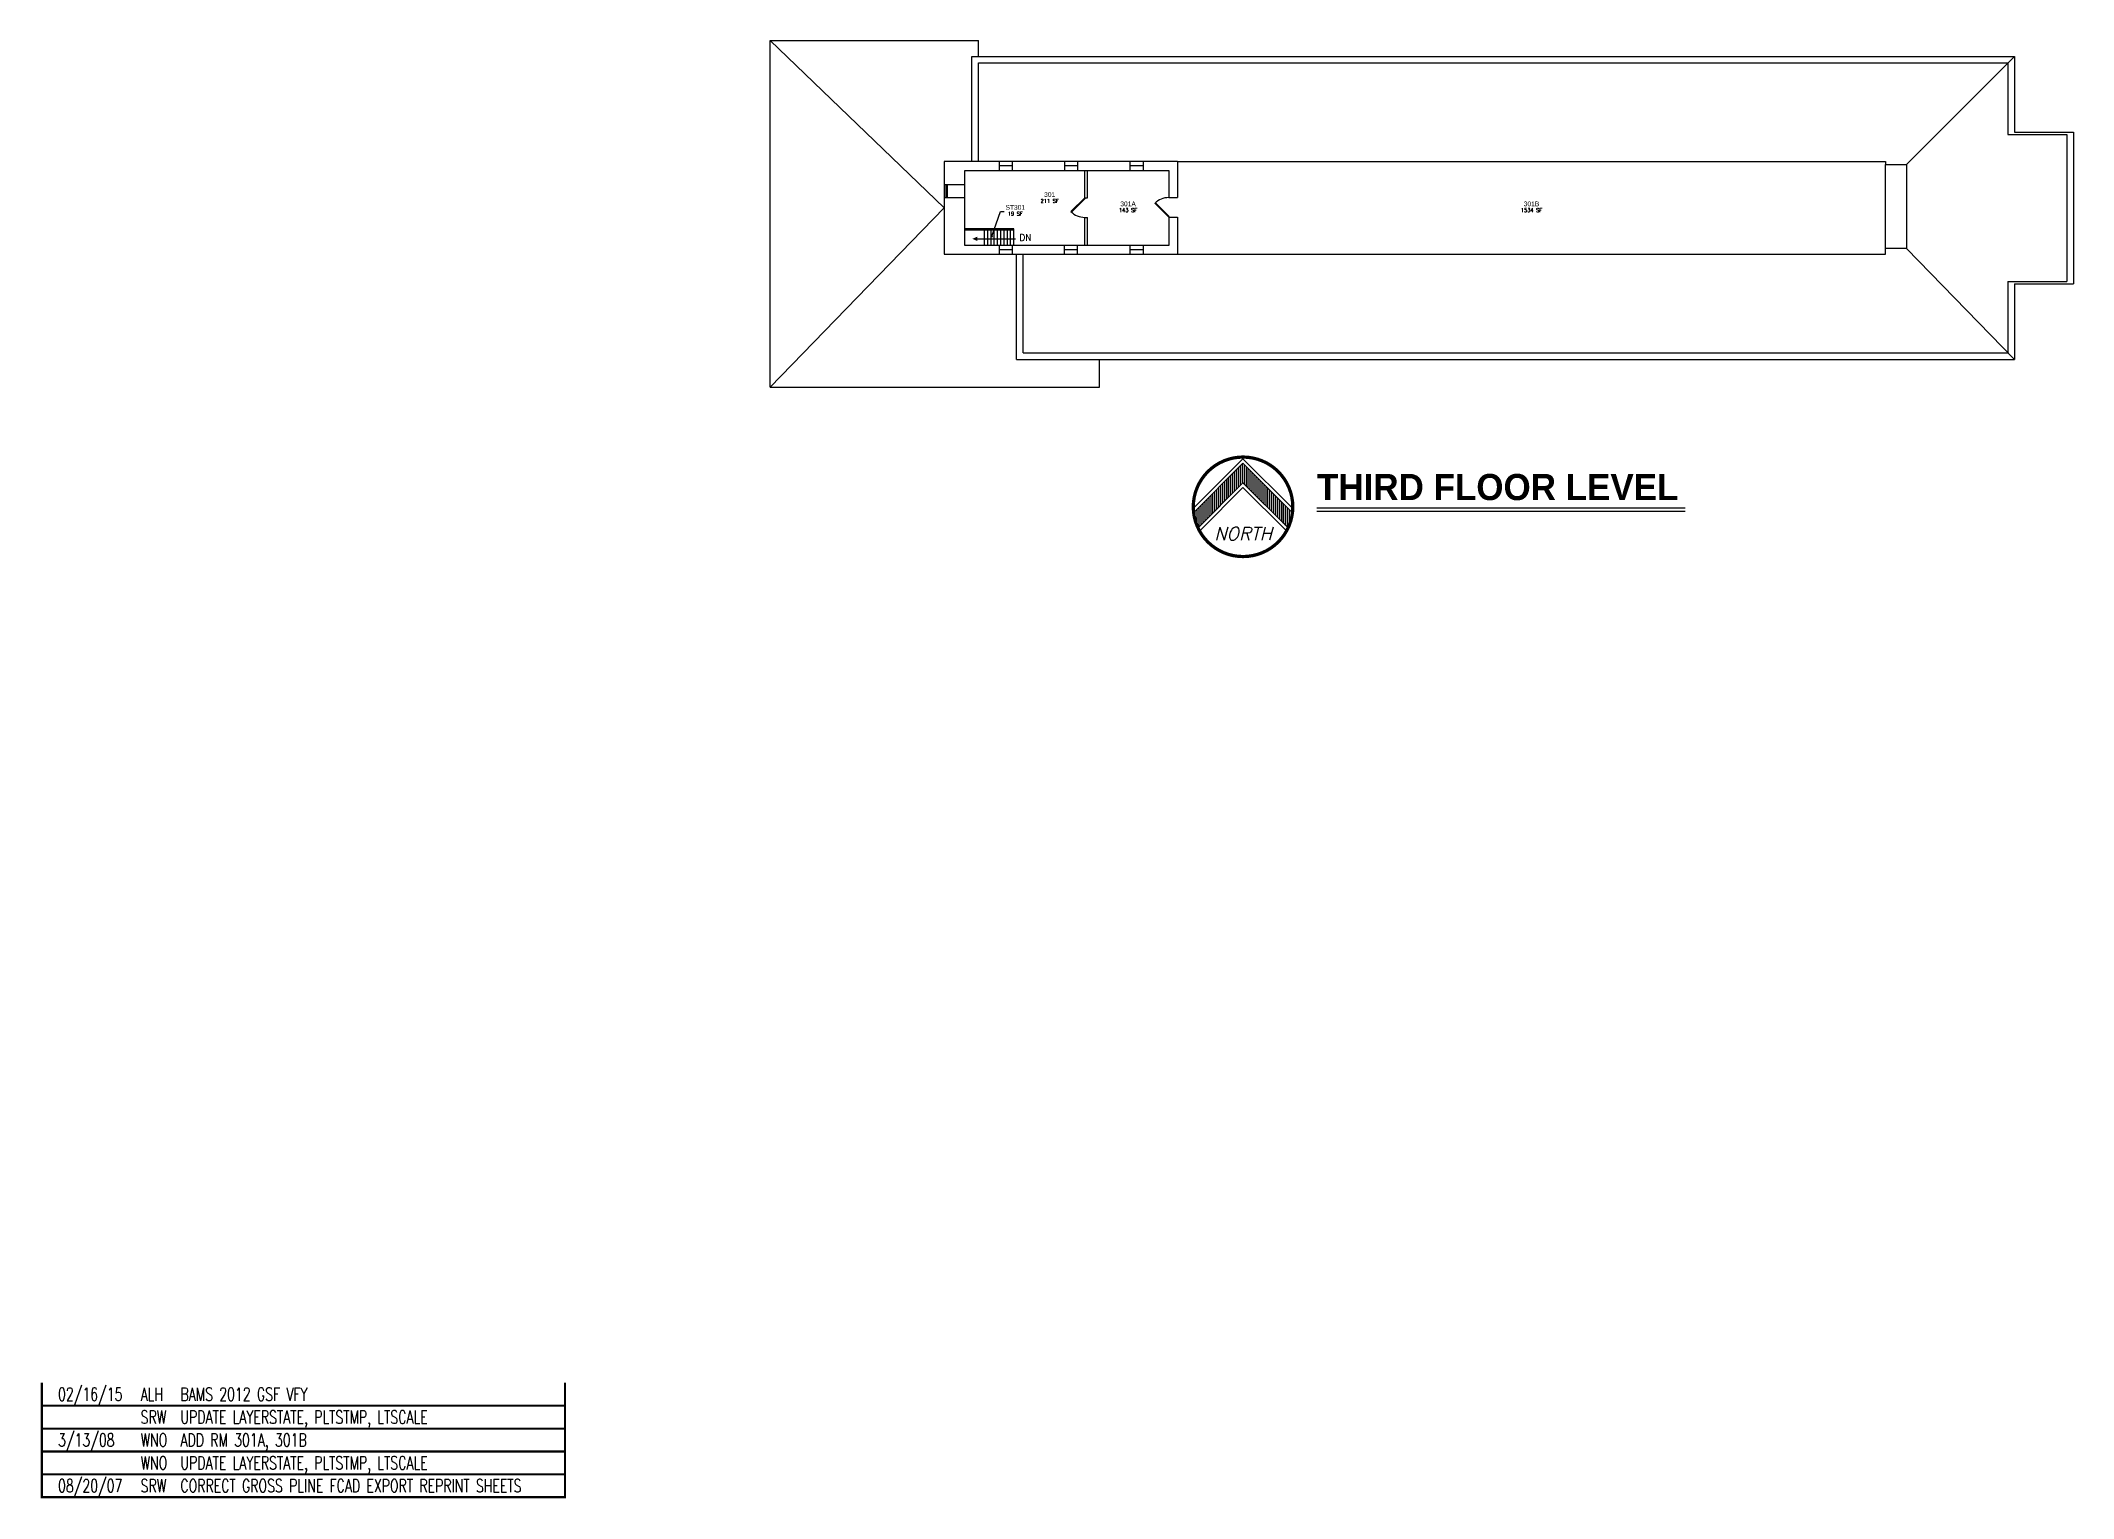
# Model space of a CAD drawing. Header units: inches. Extents: x -769 to 2961, y -583 to 2092.
import ezdxf
from ezdxf.enums import TextEntityAlignment as Align

# ---------------------------------------------------------------- set-up
doc = ezdxf.new("R2010")
doc.units = ezdxf.units.IN
doc.header["$MEASUREMENT"] = 0
doc.linetypes.add('HIDDEN', pattern=[0.375, 0.25, -0.125])
doc.layers.get('0').update_dxf_attribs({"linetype": 'CONTINUOUS'})
for name, color, linetype in [('A-ANNO-LEVL', 4, 'CONTINUOUS'), ('A-ANNO-NRTH', 4, 'CONTINUOUS'), ('A-ANNO-REVS', 1, 'CONTINUOUS'), ('A-AREA-BOUN', 3, 'HIDDEN'), ('A-DOOR', 2, 'CONTINUOUS'), ('A-FLOR-LEVL', 3, 'CONTINUOUS'), ('A-GLAZ', 2, 'CONTINUOUS'), ('A-SPAC-ANOT', 7, 'CONTINUOUS'), ('A-SPAC-RMNO', 4, 'CONTINUOUS'), ('A-SPAC-RMTW', 4, 'CONTINUOUS'), ('A-WALL', 7, 'CONTINUOUS'), ('L-SITE', 1, 'CONTINUOUS')]:
    doc.layers.add(name, color=color, linetype=linetype)
doc.styles.add('FAI1', font='arial.ttf')
doc.styles.add('LEVELTXT', font='bold.shx', dxfattribs={"height": 0.25})
doc.styles.add('REVS', font='romans.shx', dxfattribs={"width": 0.7})
doc.styles.add('ROMANS', font='ROMANS.shx')
doc.styles.add('SCALETXT', font='simplex.shx', dxfattribs={"oblique": 15, "height": 0.125})
doc.styles.add('simplex', font='simplex.shx')
doc.dimstyles.get("Standard").update_dxf_attribs({"dimtxt": 0.18, "dimasz": 0.18, "dimexe": 0.18, "dimexo": 0.0625, "dimgap": 0.09, "dimtad": 0, "dimtih": 1, "dimtoh": 1, "dimdec": 4, "dimzin": 0, "dimdsep": 46, "dimtxsty": 'Standard', "dimcen": 0.09, "dimadec": 0, "dimazin": 0, "dimtfac": 1, "dimtdec": 4, "dimtofl": 0, "dimtmove": 0, "dimatfit": 3, "dimfxl": 1, "dimtolj": 1, "dimtzin": 0, "dimarcsym": 0})

# ---------------------------------------------------------------- blocks, each defined once
blk = doc.blocks.new('ARR')
blk.add_line((0, 0), (0, -70.1))
blk.add_solid([(-4, 0), (4, 0), (0, 9)])
blk = doc.blocks.new('*X4')
at = {"color": 0}
for p, q in [((-0.731, 0.216), (-0.731, 0.402)), ((-0.712, 0.235), (-0.712, 0.421)), ((-0.694, 0.228), (-0.694, 0.414)), ((-0.675, 0.209), (-0.675, 0.395)), ((-0.937, 0.01), (-0.937, 0.196)), ((-0.919, 0.029), (-0.919, 0.214)), ((-0.9, 0.047), (-0.9, 0.233)), ((-0.881, 0.066), (-0.881, 0.252)), ((-0.862, 0.085), (-0.862, 0.271)), ((-0.844, 0.104), (-0.844, 0.289)), ((-0.825, 0.122), (-0.825, 0.308)), ((-0.806, 0.141), (-0.806, 0.327)), ((-0.787, 0.16), (-0.787, 0.346)), ((-0.769, 0.179), (-0.769, 0.364)), ((-0.75, 0.197), (-0.75, 0.383)), ((-0.656, 0.19), (-0.656, 0.376)), ((-0.637, 0.172), (-0.637, 0.357)), ((-0.619, 0.153), (-0.619, 0.339)), ((-0.6, 0.134), (-0.6, 0.32)), ((-0.581, 0.115), (-0.581, 0.301)), ((-0.562, 0.097), (-0.562, 0.282)), ((-0.544, 0.078), (-0.544, 0.264)), ((-0.525, 0.059), (-0.525, 0.245)), ((-0.506, 0.04), (-0.506, 0.226)), ((-0.487, 0.022), (-0.487, 0.207)), ((-1.125, -0.178), (-1.125, 0.008)), ((-1.106, -0.159), (-1.106, 0.027)), ((-1.087, -0.14), (-1.087, 0.046)), ((-1.069, -0.121), (-1.069, 0.064)), ((-1.05, -0.103), (-1.05, 0.083)), ((-1.031, -0.084), (-1.031, 0.102)), ((-1.012, -0.065), (-1.012, 0.121)), ((-0.994, -0.046), (-0.994, 0.139)), ((-0.975, -0.028), (-0.975, 0.158)), ((-0.956, -0.009), (-0.956, 0.177)), ((-0.469, 0.003), (-0.469, 0.189)), ((-0.45, -0.016), (-0.45, 0.17)), ((-0.431, -0.035), (-0.431, 0.151)), ((-0.412, -0.053), (-0.412, 0.132)), ((-0.394, -0.072), (-0.394, 0.114)), ((-0.375, -0.091), (-0.375, 0.095)), ((-0.356, -0.11), (-0.356, 0.076)), ((-0.337, -0.128), (-0.337, 0.057)), ((-0.319, -0.147), (-0.319, 0.039)), ((-0.3, -0.166), (-0.3, 0.02)), ((-0.281, -0.185), (-0.281, 0.001)), ((-1.163, -0.126), (-1.163, -0.029)), ((-1.144, -0.165), (-1.144, -0.011)), ((-0.263, -0.145), (-0.263, -0.018)), ((-0.244, -0.089), (-0.244, -0.036))]:
    blk.add_line(p, q, dxfattribs=at)
blk = doc.blocks.new('FMNORTH')
at = {"layer": 'A-ANNO-NRTH'}
for p, q in [((-0.707, 0.471), (-1.167, 0.011)), ((-0.707, 0.471), (-0.246, 0.011)), ((-0.707, 0.196), (-1.111, -0.208)), ((-0.707, 0.196), (-0.302, -0.208))]:
    blk.add_line(p, q, dxfattribs=at)
at = {"layer": 'A-ANNO-NRTH', "const_width": 0.0312}
blk.add_lwpolyline([(-1.182, 0.011, 1), (-0.231, 0.011, 1)], format="xyb", close=True, dxfattribs=at)
at = {"layer": 'A-ANNO-NRTH'}
blk.add_lwpolyline([(-1.179, -0.046), (-1.162, -0.128), (-1.133, -0.186), (-1.16, -0.125), (-1.179, -0.046), (-0.707, 0.427), (-0.234, -0.046), (-0.249, -0.111), (-0.28, -0.186), (-0.707, 0.241), (-1.133, -0.186)], dxfattribs=at)
blk.add_blockref('*X4', (0, 0), dxfattribs=at)
at = {"layer": 'A-ANNO-NRTH', "style": 'SCALETXT', "oblique": 15}
blk.add_text('NORTH', height=0.125, dxfattribs=at).set_placement((-0.707, -0.245), align=Align.MIDDLE)
blk = doc.blocks.new('VS')
at = {"layer": 'A-ANNO-LEVL', "style": 'LEVELTXT'}
blk.add_attdef('VIEW', (0, 0.075), '', height=0.25, dxfattribs=at)
blk = doc.blocks.new('AWI002')
blk.add_line((-0.5, -1), (0.5, -1))
blk = doc.blocks.new('FMGRM1')
at = {"style": 'FAI1'}
for tag, p in [('DATA1', (0, -0.284)), ('DATA2', (0, -0.443)), ('DATA3', (0, -0.602)), ('DATA4', (0, -0.762)), ('DATA5', (0, -0.921))]:
    blk.add_attdef(tag, text='', height=0.117, dxfattribs=at).set_placement(p, align=Align.CENTER)
at = {"layer": 'A-SPAC-RMNO', "style": 'FAI1'}
blk.add_attdef('RMNUMB', text='', height=0.16, dxfattribs=at).set_placement((0, 0), align=Align.MIDDLE)
blk = doc.blocks.new('14_revision')
at = {"const_width": 4}
blk.add_lwpolyline([(960, 42), (960, 0), (0, 0), (0, 42)], dxfattribs=at)
at = {"style": 'REVS', "width": 0.7}
for tag, p in [('REVDATE', (29.9, 21.1)), ('REVINITIALS', (181.4, 21.1)), ('REVREASON', (254.4, 21.1))]:
    blk.add_attdef(tag, text='', height=24, dxfattribs=at).set_placement(p, align=Align.MIDDLE_LEFT)
blk = doc.blocks.new('ado001')
for p, q in [((0.71, 0.71), (0, 0)), ((0, 0), (0.03, -0.03)), ((0.03, -0.03), (0.74, 0.67))]:
    blk.add_line(p, q)
blk.add_arc((0, 0), 1, 0, 45)
blk = doc.blocks.new('ado101')
for p, q in [((-0.03, -0.03), (-0.74, 0.67)), ((-0.71, 0.71), (0, 0)), ((0, 0), (-0.03, -0.03))]:
    blk.add_line(p, q)
blk.add_arc((0, 0), 1, 135, 180)
blk = doc.blocks.new('SREV_UPDATE')
at = {"layer": 'A-ANNO-REVS'}
blk.add_blockref('14_revision', (0, 0), dxfattribs=at).add_auto_attribs({'REVREASON': 'UPDATE LAYERSTATE, PLTSTMP, LTSCALE', 'REVINITIALS': 'SRW'})

msp = doc.modelspace()

# ---------------------------------------------------------------- linework, layer by layer
at = {"layer": 'A-ANNO-LEVL'}
for p, q in [((1572.8, 1234.2), (2248.3, 1234.2)), ((1572.8, 1228.2), (2248.3, 1228.2))]:
    msp.add_line(p, q, dxfattribs=at)
at = {"layer": 'A-AREA-BOUN'}
for p, q in [((1316.7, 1869.6), (2616.3, 1869.6)), ((2616.3, 1869.6), (2616.3, 1864.1))]:
    msp.add_line(p, q, dxfattribs=at)
msp.add_lwpolyline([(1316.7, 1699.6), (2616.3, 1699.6), (2616.3, 1710.1)], dxfattribs=at)
at = {"layer": 'A-FLOR-LEVL'}
for p, q in [((1016.7, 1746.1), (926.7, 1746.1)), ((1016.7, 1744.1), (926.7, 1744.1)), ((962.7, 1715.6), (962.7, 1744.1)), ((968.7, 1715.6), (968.7, 1744.1)), ((974.7, 1715.6), (974.7, 1744.1)), ((980.7, 1715.6), (980.7, 1744.1)), ((986.7, 1715.6), (986.7, 1744.1)), ((992.7, 1715.6), (992.7, 1744.1)), ((998.7, 1715.6), (998.7, 1744.1)), ((1004.7, 1715.6), (1004.7, 1744.1)), ((1010.7, 1715.6), (1010.7, 1744.1)), ((1016.7, 1715.6), (1016.7, 1746.1))]:
    msp.add_line(p, q, dxfattribs=at)
at = {"layer": 'A-WALL'}
for p, q in [((888.7, 1869.6), (888.7, 1699.6)), ((1316.7, 1869.6), (888.7, 1869.6)), ((989.7, 1869.6), (989.7, 1853.6)), ((1013.7, 1869.6), (1013.7, 1853.6)), ((1109.7, 1869.6), (1109.7, 1853.6)), ((1133.7, 1869.6), (1133.7, 1853.6)), ((1229.7, 1869.6), (1229.7, 1853.6)), ((1253.7, 1869.6), (1253.7, 1853.6)), ((1316.7, 1869.6), (1316.7, 1803.6)), ((926.7, 1715.6), (926.7, 1853.6)), ((926.7, 1853.6), (1300.7, 1853.6)), ((1146.8, 1803.4), (1146.8, 1853.6)), ((1151.8, 1803.4), (1151.8, 1853.6)), ((1300.7, 1853.6), (1300.7, 1803.6)), ((2616.3, 1710.1), (2616.3, 1864.1)), ((2616.3, 1864.1), (2654.3, 1864.1)), ((2654.3, 1864.1), (2654.3, 1710.1)), ((888.7, 1827.6), (926.7, 1827.6)), ((888.7, 1803.6), (926.7, 1803.6)), ((892.7, 1803.6), (892.7, 1827.6)), ((894.7, 1803.6), (894.7, 1827.6)), ((1146.8, 1803.4), (1151.8, 1803.4)), ((1300.7, 1803.6), (1316.7, 1803.6)), ((1146.8, 1715.6), (1146.8, 1767.4)), ((1146.8, 1767.4), (1151.8, 1767.4)), ((1151.8, 1715.6), (1151.8, 1767.4)), ((1300.7, 1767.6), (1316.7, 1767.6)), ((1300.7, 1767.6), (1300.7, 1715.6)), ((1316.7, 1767.6), (1316.7, 1699.6)), ((888.7, 1699.6), (1316.7, 1699.6)), ((1300.7, 1715.6), (926.7, 1715.6)), ((989.7, 1715.6), (989.7, 1699.6)), ((1013.7, 1715.6), (1013.7, 1699.6)), ((1109.7, 1699.6), (1109.7, 1715.6)), ((1133.7, 1699.6), (1133.7, 1715.6)), ((1229.7, 1715.6), (1229.7, 1699.6)), ((1253.7, 1715.6), (1253.7, 1699.6)), ((2654.3, 1710.1), (2616.3, 1710.1))]:
    msp.add_line(p, q, dxfattribs=at)
at = {"layer": 'L-SITE'}
for p, q in [((569.7, 2091.6), (951.7, 2091.6)), ((569.7, 1455.6), (569.7, 2091.6)), ((569.7, 2091.6), (888.7, 1784.6)), ((951.7, 2062.6), (951.7, 2091.6)), ((939.7, 1869.6), (939.7, 2062.6)), ((939.7, 2062.6), (2852.7, 2062.6)), ((2852.7, 2062.6), (2654.3, 1864.1)), ((2852.7, 2062.6), (2852.7, 1923.6)), ((951.7, 2050.6), (2840.7, 2050.6)), ((951.7, 1869.6), (951.7, 2050.6)), ((2840.7, 2050.6), (2840.7, 1919.6)), ((2840.7, 1919.6), (2948.7, 1919.6)), ((2852.7, 1923.6), (2960.7, 1923.6)), ((2948.7, 1919.6), (2948.7, 1649.6)), ((2960.7, 1923.6), (2960.7, 1645.6)), ((888.7, 1784.6), (569.7, 1455.6)), ((1021.7, 1506.6), (1021.7, 1699.6)), ((1033.7, 1518.6), (1033.7, 1699.6)), ((2852.7, 1506.6), (2654.3, 1710.1)), ((2840.7, 1649.6), (2948.7, 1649.6)), ((2840.7, 1649.6), (2840.7, 1518.6)), ((2852.7, 1645.6), (2960.7, 1645.6)), ((2852.7, 1645.6), (2852.7, 1506.6)), ((1021.7, 1506.6), (2852.7, 1506.6)), ((1033.7, 1518.6), (2840.7, 1518.6)), ((1173.7, 1455.6), (1173.7, 1506.6)), ((569.7, 1455.6), (1173.7, 1455.6))]:
    msp.add_line(p, q, dxfattribs=at)

# ---------------------------------------------------------------- block references
at = {"layer": 'A-ANNO-LEVL'}
ref = msp.add_blockref('VS', (1572.8, 1234.2), dxfattribs=dict(at, xscale=192, yscale=192, zscale=192))
ref.add_attrib('VIEW', 'THIRD FLOOR LEVEL', (1572.8, 1248.6), dxfattribs={"height": 48, "style": 'LEVELTXT'})
at = {"layer": 'A-ANNO-NRTH', "xscale": 192, "yscale": 192, "zscale": 192}
msp.add_blockref('FMNORTH', (1572.8, 1234.2), dxfattribs=at)
at = {"layer": 'A-ANNO-REVS'}
for p, values in [((-767.1, -412.9), {'REVREASON': 'BAMS 2012 GSF VFY', 'REVINITIALS': 'ALH', 'REVDATE': '02/16/15'}), ((-767.1, -496.9), {'REVREASON': 'ADD RM 301A, 301B', 'REVINITIALS': 'WNO', 'REVDATE': '3/13/08'}), ((-767.1, -538.9), {'REVREASON': 'UPDATE LAYERSTATE, PLTSTMP, LTSCALE', 'REVINITIALS': 'WNO'}), ((-767.1, -580.8), {'REVREASON': 'CORRECT GROSS PLINE FCAD EXPORT REPRINT SHEETS', 'REVINITIALS': 'SRW', 'REVDATE': '08/20/07'})]:
    msp.add_blockref('14_revision', p, dxfattribs=at).add_auto_attribs(values)
msp.add_blockref('SREV_UPDATE', (-767.1, -454.9), dxfattribs=at)
at = {"layer": 'A-DOOR', "xscale": 36, "yscale": 36, "zscale": 36, "rotation": 90}
for name, p in [('ado101', (1146.8, 1803.4)), ('ado001', (1300.7, 1767.6))]:
    msp.add_blockref(name, p, dxfattribs=at)
at = {"layer": 'A-FLOR-LEVL', "rotation": 90}
msp.add_blockref('ARR', (949.5, 1728), dxfattribs=at)
at = {"layer": 'A-GLAZ', "xscale": 24, "zscale": 36, "rotation": 180}
for p, yscale in [((1001.7, 1853.6), 8.000000000000112), ((1121.7, 1853.6), 7.999999999999943), ((1241.7, 1853.6), 7.999999999999943), ((1001.7, 1699.6), 8.000000000000057), ((1121.7, 1699.6), 8.000000000000112), ((1241.7, 1699.6), 8.000000000000341)]:
    msp.add_blockref('AWI002', p, dxfattribs=dict(at, yscale=yscale))
at = {"layer": 'A-SPAC-RMTW'}
ref = msp.add_blockref('FMGRM1', (1082.3, 1809.2), dxfattribs=dict(at, xscale=54.6, yscale=54.6, zscale=54.6))
ref.add_attrib('RMNUMB', '301', dxfattribs={"layer": 'A-SPAC-RMNO', "height": 8.74, "style": 'FAI1'}).set_placement((1082.3, 1809.2), align=Align.MIDDLE)
ref = msp.add_blockref('FMGRM1', (1226.2, 1792.1), dxfattribs=dict(at, xscale=54.6, yscale=54.6, zscale=54.6))
ref.add_attrib('RMNUMB', '301A', dxfattribs={"layer": 'A-SPAC-RMNO', "height": 8.74, "style": 'FAI1'}).set_placement((1226.2, 1792.1), align=Align.MIDDLE)
ref = msp.add_blockref('FMGRM1', (1966.5, 1792.1), dxfattribs=dict(at, xscale=54.6, yscale=54.6, zscale=54.6))
ref.add_attrib('RMNUMB', '301B', dxfattribs={"layer": 'A-SPAC-RMNO', "height": 8.74, "style": 'FAI1'}).set_placement((1966.5, 1792.1), align=Align.MIDDLE)
ref = msp.add_blockref('FMGRM1', (1019.3, 1785.7), dxfattribs=dict(at, xscale=54.6, yscale=54.6, zscale=54.6))
ref.add_attrib('RMNUMB', 'ST301', dxfattribs={"layer": 'A-SPAC-RMNO', "height": 8.74, "style": 'FAI1'}).set_placement((1019.3, 1785.7), align=Align.MIDDLE)

# ---------------------------------------------------------------- texts
at = {"layer": 'A-FLOR-LEVL', "style": 'simplex'}
msp.add_text('DN', height=12, dxfattribs=at).set_placement((1026.7, 1724.6))
at = {"layer": 'A-SPAC-ANOT', "style": 'ROMANS'}
for s, p in [('211 SF', (1082.3, 1794.2)), ('19 SF', (1019.3, 1770.7)), ('143 SF', (1226.2, 1777.1)), ('1534 SF', (1966.5, 1777.1))]:
    msp.add_text(s, height=6.83, dxfattribs=at).set_placement(p, align=Align.CENTER)

# ---------------------------------------------------------------- leaders
at = {"layer": 'A-SPAC-RMTW'}
msp.add_leader([(976, 1732.7), (992.4, 1777.9), (998.8, 1777.9)], dimstyle='Standard', override={"dimscale": 192, "dimasz": 0.09375, "dimlunit": 4, "dimdle": 0.03125, "dimtmove": 2, "dimldrblk": 'DotSmall'}, dxfattribs=at)

doc.saveas('drawing.dxf')
